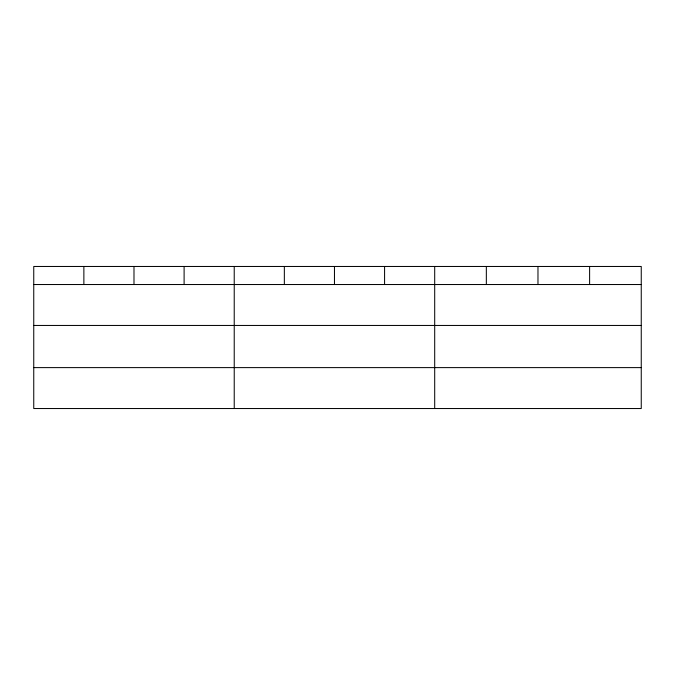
<?xml version="1.0" encoding="UTF-8"?>
<svg xmlns="http://www.w3.org/2000/svg" width="675" height="675" viewBox="0 0 675 675"><rect width="100%" height="100%" fill="white"/><g stroke="black" fill="none" stroke-linecap="round" stroke-linejoin="round"><path stroke-width="1.01" d="M641.25 325.451L641.25 266.465L33.75 266.465L33.75 408.535L641.25 408.535L641.25 325.451L33.75 325.451M33.75 284.529L641.25 284.529M33.75 367.613L641.25 367.613M589.612 266.465L589.612 284.529M537.975 266.465L537.975 284.529M486.337 266.465L486.337 284.529M434.7 266.465L434.7 408.535M384.581 266.465L384.581 284.529M334.462 266.465L334.462 284.529M284.344 266.465L284.344 284.529M234.225 266.465L234.225 408.535M184.106 266.465L184.106 284.529M133.988 266.465L133.988 284.529M83.869 266.465L83.869 284.529"/></g></svg>
